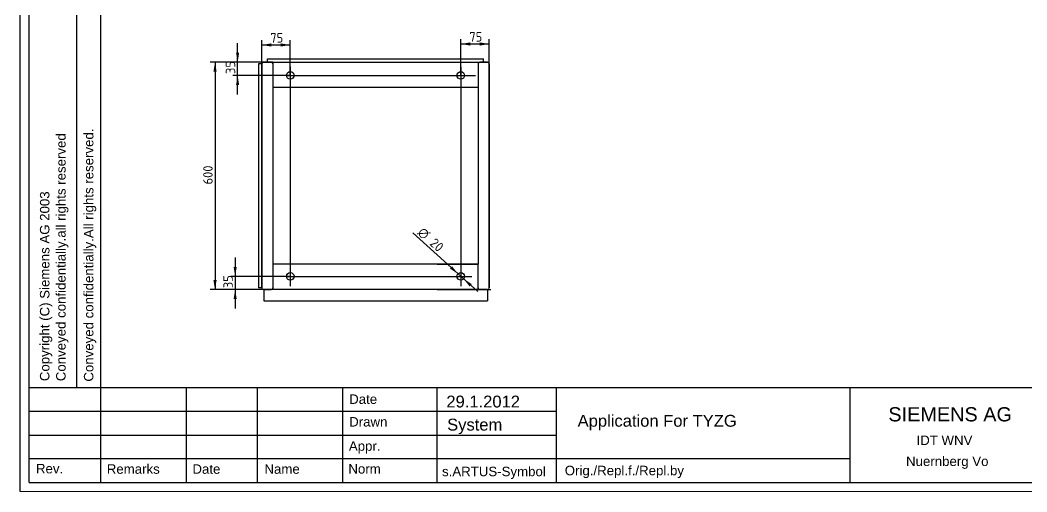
# Model space of a CAD drawing. Header units: inches. Extents: x 0 to 420, y 0 to 297.
# Drawn here: x 0.5 to 212.9, y 0.4 to 99.9 of the extents above; entities that cross this region are included whole.
import ezdxf
from ezdxf.enums import TextEntityAlignment as Align
from ezdxf.lldxf.tags import DXFTag

# ---------------------------------------------------------------- set-up
doc = ezdxf.new("R2010")
doc.units = ezdxf.units.IN
doc.layers.add('Default', color=7, linetype='Continuous')
doc.layers.add('DV1_Default', color=7, linetype='Continuous')
doc.styles.add('SEACAD_arial_ttf', font='arial.ttf', dxfattribs={"height": 0.2})
doc.styles.add('SEACAD_seiso_ttf', font='seiso.ttf', dxfattribs={"height": 2})
doc.styles.add('SEACAD_semeci1_ttf', font='semeci1.ttf', dxfattribs={"height": 0.2})
tags = doc.linetypes.add('CENTER2', pattern=[1.125, 0.75, -0.125, 0.125, -0.125]).pattern_tags.tags
tags[10:11] = [DXFTag(74, 4), DXFTag(75, 0), DXFTag(340, '0'), DXFTag(46, 0.0), DXFTag(50, 0.0), DXFTag(44, 0.0), DXFTag(45, 0.0)]
tags[8:9] = [DXFTag(74, 4), DXFTag(75, 0), DXFTag(340, '0'), DXFTag(46, 0.0), DXFTag(50, 0.0), DXFTag(44, 0.0), DXFTag(45, 0.0)]
tags[6:7] = [DXFTag(74, 4), DXFTag(75, 0), DXFTag(340, '0'), DXFTag(46, 0.0), DXFTag(50, 0.0), DXFTag(44, 0.0), DXFTag(45, 0.0)]
tags[4:5] = [DXFTag(74, 4), DXFTag(75, 0), DXFTag(340, '0'), DXFTag(46, 0.0), DXFTag(50, 0.0), DXFTag(44, 0.0), DXFTag(45, 0.0)]
doc.dimstyles.new('ISO', dxfattribs={"dimtxt": 2, "dimasz": 2, "dimexe": 1, "dimexo": 0, "dimgap": 1, "dimtad": 1, "dimlfac": 12.5, "dimtxsty": 'SEACAD_seiso_ttf', "dimblk1": '_SE_FILLED', "dimblk2": '_SE_FILLED', "dimsah": 1, "dimcen": 1, "dimclrd": 7, "dimclre": 7, "dimclrt": 7, "dimadec": 0, "dimazin": 0, "dimtfac": 1, "dimtmove": 0, "dimatfit": 3, "dimfxl": 1, "dimtolj": 1, "dimarcsym": 0})

# ---------------------------------------------------------------- blocks, each defined once
blk = doc.blocks.new('SE')
at = {"layer": 'DV1_Default', "color": 7, "linetype": 'Continuous', "ltscale": 25.4}
for p, q in [((52.65, 91.06), (52.65, 91.78)), ((52.65, 91.78), (98.29, 91.78)), ((98.29, 91.06), (98.29, 91.78)), ((51.47, 90.7), (50.75, 90.7)), ((50.75, 90.7), (50.75, 43.42)), ((51.47, 43.42), (51.47, 90.7)), ((51.47, 90.7), (51.47, 87.69)), ((51.47, 90.7), (51.47, 43.42)), ((51.47, 90.7), (51.47, 87.69)), ((51.47, 90.7), (51.47, 43.42)), ((51.47, 43.42), (51.47, 90.7)), ((51.47, 90.7), (51.47, 87.69)), ((51.83, 91.06), (53.47, 91.06)), ((51.83, 91.06), (53.47, 91.06)), ((53.83, 91.06), (53.83, 43.06)), ((53.83, 91.06), (99.11, 91.06)), ((97.11, 91.06), (97.11, 90.7)), ((97.11, 90.7), (97.11, 86.06)), ((99.11, 91.06), (97.47, 91.06)), ((99.11, 91.06), (97.47, 91.06)), ((99.47, 90.7), (99.47, 87.69)), ((99.47, 90.7), (99.47, 43.42)), ((99.47, 43.42), (99.47, 90.7)), ((99.47, 90.7), (99.47, 87.69)), ((99.47, 43.42), (99.47, 90.7)), ((99.47, 90.7), (99.47, 87.69)), ((99.47, 90.7), (99.47, 43.42)), ((97.11, 85.7), (53.83, 85.7)), ((97.11, 86.06), (97.11, 85.7)), ((97.11, 85.7), (97.11, 48.42)), ((97.11, 48.42), (53.83, 48.42)), ((88.47, 48.42), (97.11, 48.42)), ((97.11, 48.06), (97.11, 48.42)), ((97.11, 43.42), (97.11, 48.06)), ((51.47, 43.42), (51.47, 46.43)), ((51.47, 43.42), (51.47, 46.43)), ((99.47, 43.42), (99.47, 46.43)), ((99.47, 43.42), (99.47, 46.43)), ((51.47, 43.42), (50.75, 43.42)), ((51.83, 43.06), (53.47, 43.06)), ((51.83, 43.06), (53.47, 43.06)), ((51.87, 43.06), (51.87, 40.66)), ((99.11, 43.06), (53.83, 43.06)), ((88.47, 43.06), (99.83, 43.06)), ((97.11, 43.06), (97.11, 43.42)), ((99.11, 43.06), (97.47, 43.06)), ((99.11, 43.06), (97.47, 43.06)), ((99.07, 43.06), (99.07, 40.66)), ((51.87, 40.66), (99.07, 40.66))]:
    blk.add_line(p, q, dxfattribs=at)
at = {"layer": 'DV1_Default', "color": 7, "linetype": 'CENTER2', "ltscale": 25.4}
for p, q in [((57.47, 90.08), (57.47, 43.81)), ((93.47, 90.08), (93.47, 43.81)), ((56.67, 88.26), (96.55, 88.26)), ((56.67, 45.86), (95.76, 45.86))]:
    blk.add_line(p, q, dxfattribs=at)
at = {"layer": 'DV1_Default', "color": 7, "linetype": 'Continuous', "ltscale": 25.4}
for centre in [(57.47, 88.26), (93.47, 88.26), (57.47, 45.86), (93.47, 45.86)]:
    blk.add_circle(centre, 0.8, dxfattribs=at)
for centre, start, end in [((51.83, 90.7), 90, 180), ((51.83, 90.7), 90, 180), ((53.47, 90.7), 0, 90), ((53.47, 90.7), 0, 90), ((97.47, 90.7), 90, 180), ((97.47, 90.7), 90, 180), ((99.11, 90.7), 0, 90), ((99.11, 90.7), 0, 90), ((51.83, 43.42), 180, 270), ((51.83, 43.42), 180, 270), ((53.47, 43.42), 270, 360), ((53.47, 43.42), 270, 360), ((97.47, 43.42), 180, 270), ((97.47, 43.42), 180, 270), ((99.11, 43.42), 270, 360), ((99.11, 43.42), 270, 360)]:
    blk.add_arc(centre, 0.36, start, end, dxfattribs=at)
blk = doc.blocks.new('DMBLK83')
at = {"layer": 'Default', "linetype": 'Continuous', "ltscale": 25.4}
for points in [[(41.27, 89.06), (41.94, 89.06), (41.6, 91.06)], [(41.27, 45.06), (41.6, 43.06), (41.94, 45.06)]]:
    blk.add_hatch(color=7, dxfattribs=at).paths.add_polyline_path(points)
at = {"layer": 'Default', "color": 7, "linetype": 'Continuous', "ltscale": 25.4}
for p, q in [((53.83, 91.06), (40.6, 91.06)), ((41.6, 91.06), (41.6, 43.06)), ((53.83, 43.06), (40.6, 43.06))]:
    blk.add_line(p, q, dxfattribs=at)
at = {"layer": 'Default', "color": 7, "linetype": 'Continuous', "lineweight": 13, "ltscale": 25.4, "const_width": 0.00015}
for points in [[(41.27, 89.06), (41.6, 91.06), (41.94, 89.06), (41.27, 89.06)], [(41.27, 45.06), (41.6, 43.06), (41.94, 45.06), (41.27, 45.06)]]:
    blk.add_lwpolyline(points, close=True, dxfattribs=at)
at = {"layer": 'Default', "color": 7, "linetype": 'Continuous', "ltscale": 25.4, "style": 'SEACAD_seiso_ttf'}
blk.add_text('600', height=2, rotation=90, dxfattribs=at).set_placement((39.1, 65.26), align=Align.TOP_LEFT)
blk = doc.blocks.new('_SE_FILLED')
blk.add_line((0, 0), (-1, 0))
blk.add_solid([(0, 0), (-1, -0.1665), (-1, 0.1665), (0, 0)])
blk = doc.blocks.new('DMBLK84')
at = {"layer": 'Default', "linetype": 'Continuous', "ltscale": 25.4}
for points in [[(46.04, 93.06), (46.37, 91.06), (46.7, 93.06)], [(46.04, 86.26), (46.7, 86.26), (46.37, 88.26)]]:
    blk.add_hatch(color=7, dxfattribs=at).paths.add_polyline_path(points)
at = {"layer": 'Default', "color": 7, "linetype": 'Continuous', "ltscale": 25.4}
for p, q in [((46.37, 84.26), (46.37, 95.06)), ((53.83, 91.06), (45.37, 91.06)), ((57.47, 88.26), (45.37, 88.26))]:
    blk.add_line(p, q, dxfattribs=at)
at = {"layer": 'Default', "color": 7, "linetype": 'Continuous', "lineweight": 13, "ltscale": 25.4, "const_width": 0.00015}
for points in [[(46.04, 93.06), (46.37, 91.06), (46.7, 93.06), (46.04, 93.06)], [(46.04, 86.26), (46.37, 88.26), (46.7, 86.26), (46.04, 86.26)]]:
    blk.add_lwpolyline(points, close=True, dxfattribs=at)
at = {"layer": 'Default', "color": 7, "linetype": 'Continuous', "ltscale": 25.4, "style": 'SEACAD_seiso_ttf'}
blk.add_text('35', height=2, rotation=90, dxfattribs=at).set_placement((43.87, 88.57), align=Align.TOP_LEFT)
blk = doc.blocks.new('DMBLK85')
at = {"layer": 'Default', "linetype": 'Continuous', "ltscale": 25.4}
for points in [[(45.52, 47.86), (45.85, 45.86), (46.18, 47.86)], [(45.52, 41.06), (46.18, 41.06), (45.85, 43.06)]]:
    blk.add_hatch(color=7, dxfattribs=at).paths.add_polyline_path(points)
at = {"layer": 'Default', "color": 7, "linetype": 'Continuous', "ltscale": 25.4}
for p, q in [((45.85, 49.86), (45.85, 39.06)), ((57.47, 45.86), (44.85, 45.86)), ((53.83, 43.06), (44.85, 43.06))]:
    blk.add_line(p, q, dxfattribs=at)
at = {"layer": 'Default', "color": 7, "linetype": 'Continuous', "lineweight": 13, "ltscale": 25.4, "const_width": 0.00015}
for points in [[(45.52, 47.86), (45.85, 45.86), (46.18, 47.86), (45.52, 47.86)], [(45.52, 41.06), (45.85, 43.06), (46.18, 41.06), (45.52, 41.06)]]:
    blk.add_lwpolyline(points, close=True, dxfattribs=at)
at = {"layer": 'Default', "color": 7, "linetype": 'Continuous', "ltscale": 25.4, "style": 'SEACAD_seiso_ttf'}
blk.add_text('35', height=2, rotation=90, dxfattribs=at).set_placement((43.35, 43.37), align=Align.TOP_LEFT)
blk = doc.blocks.new('DMBLK86')
at = {"layer": 'Default', "linetype": 'Continuous', "ltscale": 25.4}
for points in [[(53.47, 95.03), (51.47, 94.7), (53.47, 94.37)], [(55.47, 95.03), (55.47, 94.37), (57.47, 94.7)]]:
    blk.add_hatch(color=7, dxfattribs=at).paths.add_polyline_path(points)
at = {"layer": 'Default', "color": 7, "linetype": 'Continuous', "ltscale": 25.4}
for p, q in [((51.47, 89.19), (51.47, 95.7)), ((57.47, 88.26), (57.47, 95.7)), ((51.47, 94.7), (57.47, 94.7))]:
    blk.add_line(p, q, dxfattribs=at)
at = {"layer": 'Default', "color": 7, "linetype": 'Continuous', "lineweight": 13, "ltscale": 25.4, "const_width": 0.00015}
for points in [[(53.47, 95.03), (51.47, 94.7), (53.47, 94.37), (53.47, 95.03)], [(55.47, 95.03), (57.47, 94.7), (55.47, 94.37), (55.47, 95.03)]]:
    blk.add_lwpolyline(points, close=True, dxfattribs=at)
at = {"layer": 'Default', "color": 7, "linetype": 'Continuous', "ltscale": 25.4, "style": 'SEACAD_seiso_ttf'}
blk.add_text('75', height=2, dxfattribs=at).set_placement((53.27, 97.2), align=Align.TOP_LEFT)
blk = doc.blocks.new('DMBLK87')
at = {"layer": 'Default', "linetype": 'Continuous', "ltscale": 25.4}
for points in [[(95.47, 95.24), (93.47, 94.91), (95.47, 94.57)], [(97.47, 95.24), (97.47, 94.57), (99.47, 94.91)]]:
    blk.add_hatch(color=7, dxfattribs=at).paths.add_polyline_path(points)
at = {"layer": 'Default', "color": 7, "linetype": 'Continuous', "ltscale": 25.4}
for p, q in [((93.47, 88.26), (93.47, 95.91)), ((99.47, 90.7), (99.47, 95.91)), ((93.47, 94.91), (99.47, 94.91))]:
    blk.add_line(p, q, dxfattribs=at)
at = {"layer": 'Default', "color": 7, "linetype": 'Continuous', "lineweight": 13, "ltscale": 25.4, "const_width": 0.00015}
for points in [[(95.47, 95.24), (93.47, 94.91), (95.47, 94.57), (95.47, 95.24)], [(97.47, 95.24), (99.47, 94.91), (97.47, 94.57), (97.47, 95.24)]]:
    blk.add_lwpolyline(points, close=True, dxfattribs=at)
at = {"layer": 'Default', "color": 7, "linetype": 'Continuous', "ltscale": 25.4, "style": 'SEACAD_seiso_ttf'}
blk.add_text('75', height=2, dxfattribs=at).set_placement((95.27, 97.41), align=Align.TOP_LEFT)
blk = doc.blocks.new('DMBLK88')
at = {"layer": 'Default', "linetype": 'Continuous', "ltscale": 25.4}
for points in [[(91.18, 47.49), (92.88, 46.4), (91.62, 47.99)], [(95.32, 43.73), (95.77, 44.22), (94.07, 45.32)]]:
    blk.add_hatch(color=7, dxfattribs=at).paths.add_polyline_path(points)
at = {"layer": 'Default', "color": 7, "linetype": 'Continuous', "ltscale": 25.4}
for p, q in [((92.88, 46.4), (83.37, 55.02)), ((97.03, 42.63), (92.88, 46.4))]:
    blk.add_line(p, q, dxfattribs=at)
at = {"layer": 'Default', "color": 7, "linetype": 'Continuous', "lineweight": 13, "ltscale": 25.4, "const_width": 0.00015}
for points in [[(91.18, 47.49), (92.88, 46.4), (91.62, 47.99), (91.18, 47.49)], [(95.32, 43.73), (94.07, 45.32), (95.77, 44.22), (95.32, 43.73)]]:
    blk.add_lwpolyline(points, close=True, dxfattribs=at)
at = {"layer": 'Default', "color": 7, "linetype": 'Continuous', "ltscale": 25.4}
for s, style, p in [('O', 'SEACAD_semeci1_ttf', (85.57, 56.4)), ('20', 'SEACAD_seiso_ttf', (88.11, 54.1))]:
    blk.add_text(s, height=2, rotation=317.7827, dxfattribs=dict(at, style=style)).set_placement(p, align=Align.TOP_LEFT)

msp = doc.modelspace()

# ---------------------------------------------------------------- linework, layer by layer
at = {"layer": 'Default', "color": 7, "linetype": 'Continuous', "ltscale": 25.4}
for p, q in [((0.47937, 0.42259), (0.47937, 297.36635)), ((2.35369, 2.33873), (2.35369, 295.36794)), ((12.41855, 22.37803), (12.41855, 295.36794)), ((17.40532, 295.36794), (17.40532, 2.28877)), ((2.35369, 22.37803), (418.37148, 22.37803)), ((35.52068, 22.37803), (35.52068, 2.33873)), ((50.49896, 22.37803), (50.49896, 2.33873)), ((68.50038, 22.37803), (68.50038, 2.33873)), ((88.42562, 22.37803), (88.42562, 2.33873)), ((113.57264, 22.37803), (113.57264, 2.33873)), ((175.54699, 22.37803), (175.54699, 2.33873)), ((2.35369, 17.4292), (113.57264, 17.4292)), ((2.35369, 12.34483), (113.57264, 12.34483)), ((2.35369, 7.39788), (175.54699, 7.39788)), ((2.35369, 2.33873), (418.38159, 2.33873)), ((420.37585, 0.37054), (0.47937, 0.42259))]:
    msp.add_line(p, q, dxfattribs=at)

# ---------------------------------------------------------------- block references
at = {"layer": 'Default'}
msp.add_blockref('SE', (0, 0), dxfattribs=at)

# ---------------------------------------------------------------- texts
at = {"layer": 'Default', "color": 7, "linetype": 'Continuous', "ltscale": 25.4, "style": 'SEACAD_arial_ttf'}
for s, p in [('Conveyed confidentially.All rights reserved.', (13.93961, 23.64091)), ('Conveyed confidentially.all rights reserved', (8.07899, 23.73036)), ('Copyright (C) Siemens AG 2003', (4.6603, 23.73858))]:
    msp.add_text(s, height=2, rotation=90, dxfattribs=at).set_placement(p, align=Align.TOP_LEFT)
for s, height, p in [('Date', 2, (69.91228, 20.94164)), ('29.1.2012', 2.5, (90.41903, 20.68386)), ('SIEMENS AG', 3, (183.68532, 18.2442)), ('Drawn', 2, (69.91228, 16.15984)), ('System', 2.5, (90.58137, 15.81365)), ('Application For TYZG', 2.5, (118.11925, 16.62615)), ('Appr.', 2, (69.8454, 11.04363)), ('IDT WNV', 2, (189.63014, 12.25589)), ('Nuernberg Vo', 2, (187.41664, 7.8289)), ('Rev.', 2, (3.82106, 6.27615)), ('Remarks', 2, (18.76503, 6.19172)), ('Date', 2, (36.83287, 6.19172)), ('Name', 2, (52.03013, 6.19172)), ('Norm', 2, (69.74509, 6.22839)), ('s.ARTUS-Symbol', 2, (89.50778, 5.67694)), ('Orig./Repl.f./Repl.by', 2, (115.40649, 5.88007))]:
    msp.add_text(s, height=height, dxfattribs=at).set_placement(p, align=Align.TOP_LEFT)

# ---------------------------------------------------------------- dimensions: what is measured, and where the dimension line sits
at = {"layer": 'Default', "color": 7, "linetype": 'Continuous', "ltscale": 25.4}
for base, p1, p2, picture, middle in [((57.47469, 94.70011), (51.47454, 89.19364), (57.47469, 88.25903), 'DMBLK86', (54.47462, 94.70011)), ((99.47454, 94.90726), (93.47454, 88.25903), (99.47454, 90.69908), 'DMBLK87', (96.47454, 94.90726))]:
    dim = msp.add_linear_dim(base=base, p1=p1, p2=p2, text='\\A1;<>', dimstyle='ISO', dxfattribs=at)
    dim.commit()
    dim.dimension.update_dxf_attribs({"geometry": picture, "text_midpoint": middle, "dimtype": 160})
for base, p1, p2, angle, picture, middle, dimtype in [((46.36911, 91.05908), (57.47469, 88.25903), (53.83454, 91.05908), 90, 'DMBLK84', (46.36911, 89.65906), 160), ((41.60443, 91.05908), (53.83454, 91.05908), (53.83454, 43.05908), 270, 'DMBLK83', (41.60443, 67.05908), 161), ((45.85121, 43.05908), (57.47469, 45.85903), (53.83454, 43.05908), 90, 'DMBLK85', (45.85121, 44.45906), 160)]:
    dim = msp.add_linear_dim(base=base, p1=p1, p2=p2, angle=angle, text='\\A1;<>', dimstyle='ISO', dxfattribs=at)
    dim.commit()
    dim.dimension.update_dxf_attribs({"geometry": picture, "text_midpoint": middle, "dimtype": dimtype})
dim = msp.add_diameter_dim_2p(p1=(94.06702, 45.32147), p2=(92.88206, 46.39658), text='\\A1;<>', dimstyle='ISO', override={"dimtad": 0, "dimtih": 1, "dimtoh": 1, "dimtmove": 2}, dxfattribs=at)
dim.commit()
dim.dimension.update_dxf_attribs({"geometry": 'DMBLK88', "text_midpoint": (88.73327, 50.16076), "dimtype": 163})

doc.saveas('drawing.dxf')
